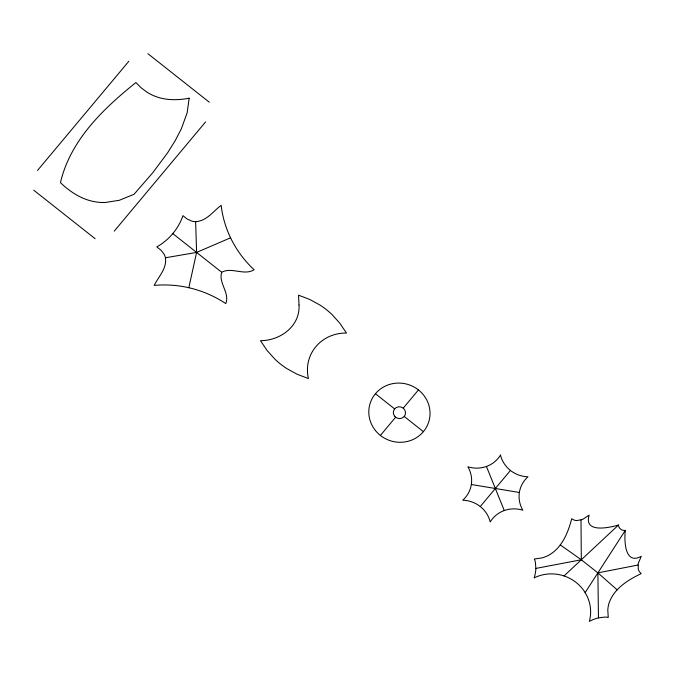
<?xml version="1.0" encoding="UTF-8"?>
<svg xmlns="http://www.w3.org/2000/svg" width="675" height="675" viewBox="0 0 675 675"><rect width="100%" height="100%" fill="white"/><g stroke="black" fill="none" stroke-linecap="round" stroke-linejoin="round"><path stroke-width="1.01" d="M617.136 589.849L597.89 572.864L581.31 559.769L535.874 568.417L535.376 562.224A18.908 18.149 17.8 0 0 534.355 559.001L541.924 557.913A30.974 29.725 17.8 0 0 548.775 555.204C561.997 547.779 568.072 532.693 571.717 518.729L573.851 519.927A8.994 8.632 17.8 0 0 576.695 520.602L582.449 519.505L589.14 515.126C583.504 533.503 609.28 527.707 618.477 525.032C618.621 528.483 621.928 530.98 625.286 530.415C624.189 540.278 624.518 565.54 641.25 556.301L638.212 563.566L638.28 569.27A8.994 8.632 17.8 0 0 639.546 571.835L641.174 573.623C628.096 579.892 614.123 588.457 609.128 602.902A30.974 29.725 17.8 0 0 607.795 609.964L608.251 617.397A18.908 18.149 17.8 0 0 604.792 617.085L598.455 617.878A46.086 44.229 17.8 0 0 589.342 621.346A38.45 36.906 17.8 0 0 576.104 582.458A38.45 36.906 17.8 0 0 534.288 577.817M188.823 287.727L196.602 252.416L195.632 221.636A13.745 13.188 17.8 0 1 191.818 221.138L187.051 218.978L182.959 215.654A61.29 58.826 17.8 0 1 156.794 246.932L160.979 250.155L164.126 254.247A13.745 13.188 17.8 0 1 165.409 257.774C167.13 268.448 158.532 276.548 154.204 285.398A107.08 102.777 17.8 0 1 225.771 303.581C230.124 293.068 218.135 282.715 221.721 272.27C231.559 266.709 244.333 276.024 254.087 269.73A107.08 102.777 17.8 0 1 221.155 205.343C213.123 211.309 206.558 221.181 195.632 221.636M585.141 592.625L625.286 530.415M37.488 170.488L128.824 61.29M114.235 231.137L205.571 121.939M380.396 435.434L395.618 417.234M403.228 408.139L418.449 389.939M480.263 506.537L510.443 470.45M564.022 575.935L618.477 525.032M230.572 237.811L196.602 252.416L165.409 257.774M637.959 565.051L597.89 572.864L598.455 617.878M471.336 484.498L519.37 492.488M560.275 544.919L581.31 559.769L581.006 520.045M147.918 53.705L209.309 102.22M172.808 233.609L221.721 272.27M375.435 393.736L394.622 408.898M404.215 416.475L423.402 431.637M33.75 190.207L95.15 238.722M486.43 466.459L504.284 510.536M535.925 568.426A46.086 44.229 17.8 0 1 534.237 577.8M189.143 98.196L187.169 112.717L181.33 128.849L175.306 140.501L167.56 152.871L152.736 172.758L134.055 194.265L119.34 200.281L105.047 202.517A49.646 47.655 17.8 0 1 91.184 200.964C79.431 197.969 69.112 190.991 60.463 182.655C70.234 140.408 103.241 108.692 135.903 82.561L140.974 87.666L146.5 91.867A44.668 42.871 17.8 0 0 155.638 96.491C166.32 100.474 178.082 100.347 189.143 98.196M299.017 305.007C300.299 326.177 280.159 340.765 260.474 340.673L267.148 350.553L274.894 359.159A77.06 73.963 17.8 0 0 286.883 368.634L297.127 374.245L308.441 378.582C302.78 354.012 321.764 332.589 346.494 333.079L339.82 323.198L332.075 314.601A77.06 73.963 17.8 0 0 320.085 305.125L309.842 299.506L298.527 295.177L299.017 305.007M394.647 416.281A6.143 5.898 17.8 0 0 405.127 414.965A6.143 5.898 17.8 0 0 398.495 406.814A6.143 5.898 17.8 0 0 394.647 416.281M375.536 430.65A30.729 29.489 17.8 0 0 427.95 424.094A30.729 29.489 17.8 0 0 394.782 383.316A30.729 29.489 17.8 0 0 375.536 430.65M500.496 455.06A28.367 27.228 17.8 0 0 527.977 476.778A28.367 27.228 17.8 0 0 522.838 510.216A28.367 27.228 17.8 0 0 490.21 521.935A28.367 27.228 17.8 0 0 462.729 500.217A28.367 27.228 17.8 0 0 467.868 466.779A28.367 27.228 17.8 0 0 500.496 455.06"/></g></svg>
